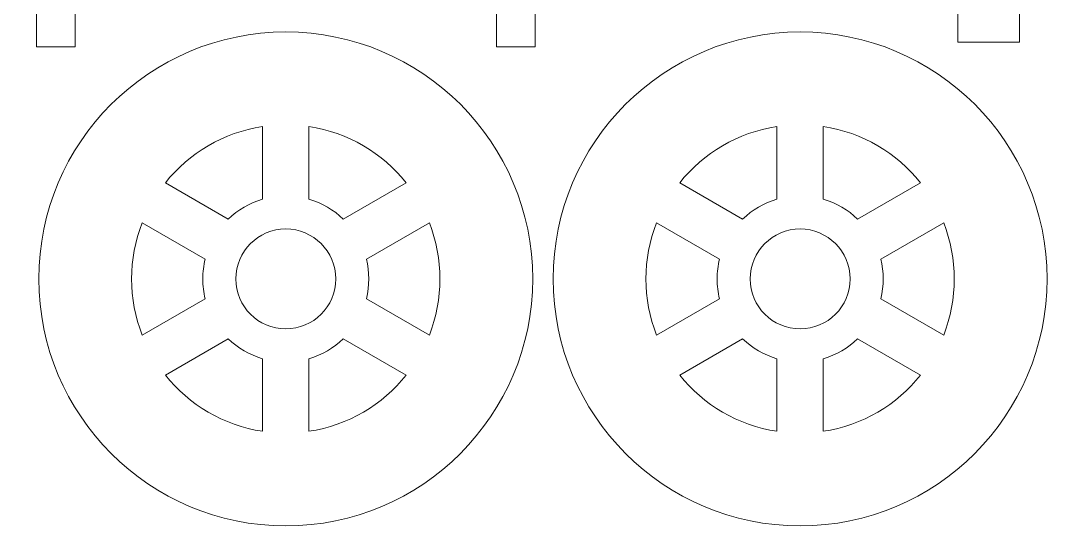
# Model space of a CAD drawing. Header units: centimetres. Extents: x -47.5 to 47.5, y -14.5 to 14.5.
# Drawn here: x -9.4 to -2.49, y -7.47 to -4.06 of the extents above; entities that cross this region are included whole.
import ezdxf

# ---------------------------------------------------------------- set-up
doc = ezdxf.new("R2010")
doc.units = ezdxf.units.CM
doc.header["$MEASUREMENT"] = 0
doc.layers.add('Camada 1', color=7, linetype='Continuous')

msp = doc.modelspace()

# ---------------------------------------------------------------- linework, layer by layer
at = {"layer": 'Camada 1', "color": 6, "lineweight": 9}
msp.add_open_spline([(-9.2, 0.4919), (-9.2, 0.4919), (9.2, 0.4919), (9.2, 0.4919), (9.2, 0.4919), (9.365, 0.4919), (9.5, 0.3569), (9.5, 0.1919), (9.5, 0.1919), (9.5, 0.1919), (9.5, -14.2), (9.5, -14.2), (9.5, -14.2), (9.5, -14.365), (9.365, -14.5), (9.2, -14.5), (9.2, -14.5), (9.2, -14.5), (-9.2, -14.5), (-9.2, -14.5), (-9.2, -14.5), (-9.365, -14.5), (-9.5, -14.365), (-9.5, -14.2), (-9.5, -14.2), (-9.5, -14.2), (-9.5, 0.1919), (-9.5, 0.1919), (-9.5, 0.1919), (-9.5, 0.3569), (-9.365, 0.4919), (-9.2, 0.4919)], degree=3, knots=[0, 0, 0, 0, 0.1111111, 0.1111111, 0.1111111, 0.1111111, 0.2222222, 0.2222222, 0.2222222, 0.2222222, 0.3333333, 0.3333333, 0.3333333, 0.3333333, 0.4444444, 0.4444444, 0.4444444, 0.4444444, 0.5555556, 0.5555556, 0.5555556, 0.5555556, 0.6666667, 0.6666667, 0.6666667, 0.6666667, 0.7777778, 0.7777778, 0.7777778, 0.7777778, 1, 1, 1, 1], dxfattribs=at)
at = {"layer": 'Camada 1', "lineweight": 9}
for points, knots in [([(-6.25345, -4.23285), (-6.25345, -4.23285), (-5.99843, -4.23285), (-5.99843, -4.23285), (-5.99843, -4.23285), (-5.99843, -4.23285), (-5.99843, -3.63776), (-5.99843, -3.63776), (-5.99843, -3.63776), (-5.99843, -3.63776), (-6.25345, -3.63776), (-6.25345, -3.63776), (-6.25345, -3.63776), (-6.25345, -3.63776), (-6.25345, -3.29772), (-6.25345, -3.29772), (-6.25345, -3.29772), (-6.25345, -3.29772), (-5.99843, -3.29772), (-5.99843, -3.29772), (-5.99843, -3.29772), (-5.99843, -3.29772), (-5.99843, -2.70263), (-5.99843, -2.70263), (-5.99843, -2.70263), (-5.99843, -2.70263), (-6.25345, -2.70263), (-6.25345, -2.70263), (-6.25345, -2.70263), (-6.25345, -2.70263), (-6.25345, -2.95768), (-6.25345, -2.95768), (-6.25345, -2.95768), (-6.25345, -2.95768), (-9.03842, -2.95768), (-9.03842, -2.95768), (-9.03842, -2.95768), (-9.03842, -2.95768), (-9.03842, -2.70263), (-9.03842, -2.70263), (-9.03842, -2.70263), (-9.03842, -2.70263), (-9.29345, -2.70263), (-9.29345, -2.70263), (-9.29345, -2.70263), (-9.29345, -2.70263), (-9.29345, -3.29772), (-9.29345, -3.29772), (-9.29345, -3.29772), (-9.29345, -3.29772), (-9.03842, -3.29772), (-9.03842, -3.29772), (-9.03842, -3.29772), (-9.03842, -3.29772), (-9.03842, -3.63776), (-9.03842, -3.63776), (-9.03842, -3.63776), (-9.03842, -3.63776), (-9.29345, -3.63776), (-9.29345, -3.63776), (-9.29345, -3.63776), (-9.29345, -3.63776), (-9.29345, -4.23285), (-9.29345, -4.23285), (-9.29345, -4.23285), (-9.29345, -4.23285), (-9.03842, -4.23285), (-9.03842, -4.23285), (-9.03842, -4.23285), (-9.03842, -4.23285), (-9.03842, -3.9778), (-9.03842, -3.9778), (-9.03842, -3.9778), (-9.03842, -3.9778), (-6.25345, -3.9778), (-6.25345, -3.9778), (-6.25345, -3.9778), (-6.25345, -3.9778), (-6.25345, -4.23285), (-6.25345, -4.23285)], [0, 0, 0, 0, 0.047619, 0.047619, 0.047619, 0.047619, 0.0952381, 0.0952381, 0.0952381, 0.0952381, 0.1428571, 0.1428571, 0.1428571, 0.1428571, 0.1904762, 0.1904762, 0.1904762, 0.1904762, 0.2380952, 0.2380952, 0.2380952, 0.2380952, 0.2857143, 0.2857143, 0.2857143, 0.2857143, 0.3333333, 0.3333333, 0.3333333, 0.3333333, 0.3809524, 0.3809524, 0.3809524, 0.3809524, 0.4285714, 0.4285714, 0.4285714, 0.4285714, 0.4761905, 0.4761905, 0.4761905, 0.4761905, 0.5238095, 0.5238095, 0.5238095, 0.5238095, 0.5714286, 0.5714286, 0.5714286, 0.5714286, 0.6190476, 0.6190476, 0.6190476, 0.6190476, 0.6666667, 0.6666667, 0.6666667, 0.6666667, 0.7142857, 0.7142857, 0.7142857, 0.7142857, 0.7619048, 0.7619048, 0.7619048, 0.7619048, 0.8095238, 0.8095238, 0.8095238, 0.8095238, 0.8571429, 0.8571429, 0.8571429, 0.8571429, 0.9047619, 0.9047619, 0.9047619, 0.9047619, 1, 1, 1, 1]), ([(-3.76852, -3.47595), (-3.76852, -3.47595), (-4.02348, -3.47595), (-4.02348, -3.47595), (-4.02348, -3.47595), (-4.02348, -3.47595), (-4.02348, -3.71228), (-4.02348, -3.71228), (-4.02348, -3.71228), (-4.02348, -3.71228), (-3.76852, -3.71228), (-3.76852, -3.71228), (-3.76852, -3.71228), (-3.76852, -3.71228), (-3.76852, -3.94858), (-3.76852, -3.94858), (-3.76852, -3.94858), (-3.76852, -3.94858), (-3.20346, -3.94858), (-3.20346, -3.94858), (-3.20346, -3.94858), (-3.20346, -3.94858), (-3.20346, -4.20355), (-3.20346, -4.20355), (-3.20346, -4.20355), (-3.20346, -4.20355), (-2.79553, -4.20355), (-2.79553, -4.20355), (-2.79553, -4.20355), (-2.79553, -4.20355), (-2.79553, -3.94858), (-2.79553, -3.94858), (-2.79553, -3.94858), (-2.79553, -3.94858), (-1.2684, -3.94858), (-1.2684, -3.94858), (-1.2684, -3.94858), (-1.2684, -3.94858), (-1.2684, -3.31315), (-1.2684, -3.31315), (-1.2684, -3.31315), (-1.2684, -3.31315), (-1.50244, -3.41428), (-1.50244, -3.41428), (-1.50244, -3.41428), (-1.50244, -3.41428), (-1.63875, -3.09887), (-1.63875, -3.09887), (-1.63875, -3.09887), (-1.63875, -3.09887), (-1.4047, -2.99773), (-1.4047, -2.99773), (-1.4047, -2.99773), (-1.4047, -2.99773), (-1.50585, -2.76369), (-1.50585, -2.76369), (-1.50585, -2.76369), (-1.50585, -2.76369), (-1.73989, -2.86483), (-1.73989, -2.86483), (-1.73989, -2.86483), (-1.73989, -2.86483), (-1.79734, -2.73192), (-1.79734, -2.73192), (-1.79734, -2.73192), (-1.79734, -2.73192), (-2.18174, -2.8063), (-2.18174, -2.8063), (-2.18174, -2.8063), (-2.18174, -2.8063), (-2.08633, -3.29938), (-2.08633, -3.29938), (-2.08633, -3.29938), (-2.08633, -3.29938), (-2.33665, -3.34782), (-2.33665, -3.34782), (-2.33665, -3.34782), (-2.33665, -3.34782), (-2.43206, -2.85474), (-2.43206, -2.85474), (-2.43206, -2.85474), (-2.43206, -2.85474), (-3.28766, -3.0203), (-3.28766, -3.0203), (-3.28766, -3.0203), (-3.28766, -3.0203), (-3.07911, -3.45198), (-3.07911, -3.45198), (-3.07911, -3.45198), (-3.07911, -3.45198), (-3.30869, -3.56289), (-3.30869, -3.56289), (-3.30869, -3.56289), (-3.30869, -3.56289), (-3.5266, -3.11183), (-3.5266, -3.11183), (-3.5266, -3.11183), (-3.5266, -3.11183), (-3.76852, -3.23965), (-3.76852, -3.23965), (-3.76852, -3.23965), (-3.76852, -3.23965), (-3.76852, -3.47595), (-3.76852, -3.47595)], [0, 0, 0, 0, 0.037037, 0.037037, 0.037037, 0.037037, 0.0740741, 0.0740741, 0.0740741, 0.0740741, 0.1111111, 0.1111111, 0.1111111, 0.1111111, 0.1481481, 0.1481481, 0.1481481, 0.1481481, 0.1851852, 0.1851852, 0.1851852, 0.1851852, 0.2222222, 0.2222222, 0.2222222, 0.2222222, 0.2592593, 0.2592593, 0.2592593, 0.2592593, 0.2962963, 0.2962963, 0.2962963, 0.2962963, 0.3333333, 0.3333333, 0.3333333, 0.3333333, 0.3703704, 0.3703704, 0.3703704, 0.3703704, 0.4074074, 0.4074074, 0.4074074, 0.4074074, 0.4444444, 0.4444444, 0.4444444, 0.4444444, 0.4814815, 0.4814815, 0.4814815, 0.4814815, 0.5185185, 0.5185185, 0.5185185, 0.5185185, 0.5555556, 0.5555556, 0.5555556, 0.5555556, 0.5925926, 0.5925926, 0.5925926, 0.5925926, 0.6296296, 0.6296296, 0.6296296, 0.6296296, 0.6666667, 0.6666667, 0.6666667, 0.6666667, 0.7037037, 0.7037037, 0.7037037, 0.7037037, 0.7407407, 0.7407407, 0.7407407, 0.7407407, 0.7777778, 0.7777778, 0.7777778, 0.7777778, 0.8148148, 0.8148148, 0.8148148, 0.8148148, 0.8518519, 0.8518519, 0.8518519, 0.8518519, 0.8888889, 0.8888889, 0.8888889, 0.8888889, 0.9259259, 0.9259259, 0.9259259, 0.9259259, 1, 1, 1, 1]), ([(-9.27817, -5.76774), (-9.27817, -4.86628), (-8.54739, -4.1355), (-7.64593, -4.1355), (-7.64593, -4.1355), (-6.74447, -4.1355), (-6.0137, -4.86628), (-6.0137, -5.76774), (-6.0137, -5.76774), (-6.0137, -6.6692), (-6.74447, -7.39997), (-7.64593, -7.39997), (-7.64593, -7.39997), (-8.54739, -7.39997), (-9.27817, -6.6692), (-9.27817, -5.76774)], [0, 0, 0, 0, 0.2, 0.2, 0.2, 0.2, 0.4, 0.4, 0.4, 0.4, 0.6, 0.6, 0.6, 0.6, 1, 1, 1, 1]), ([(-5.87817, -5.76774), (-5.87817, -4.86628), (-5.14739, -4.1355), (-4.24593, -4.1355), (-4.24593, -4.1355), (-3.34447, -4.1355), (-2.6137, -4.86628), (-2.6137, -5.76774), (-2.6137, -5.76774), (-2.6137, -6.6692), (-3.34447, -7.39997), (-4.24593, -7.39997), (-4.24593, -7.39997), (-5.14739, -7.39997), (-5.87817, -6.6692), (-5.87817, -5.76774)], [0, 0, 0, 0, 0.2, 0.2, 0.2, 0.2, 0.4, 0.4, 0.4, 0.4, 0.6, 0.6, 0.6, 0.6, 1, 1, 1, 1])]:
    msp.add_open_spline(points, degree=3, knots=knots, dxfattribs=at)
at = {"layer": 'Camada 1', "color": 114, "lineweight": 9}
for points, knots in [([(-8.02589, -5.37168), (-7.96281, -5.31113), (-7.88527, -5.26553), (-7.79897, -5.24053), (-7.79897, -5.24053), (-7.79897, -5.24053), (-7.79897, -4.76034), (-7.79897, -4.76034), (-7.79897, -4.76034), (-8.05808, -4.79938), (-8.2852, -4.93602), (-8.44173, -5.1316), (-8.44173, -5.1316), (-8.44173, -5.1316), (-8.02589, -5.37168), (-8.02589, -5.37168)], [0, 0, 0, 0, 0.2, 0.2, 0.2, 0.2, 0.4, 0.4, 0.4, 0.4, 0.6, 0.6, 0.6, 0.6, 1, 1, 1, 1]), ([(-7.49292, -5.24053), (-7.40663, -5.26553), (-7.32909, -5.31114), (-7.26599, -5.37168), (-7.26599, -5.37168), (-7.26599, -5.37168), (-6.85015, -5.1316), (-6.85015, -5.1316), (-6.85015, -5.1316), (-7.0067, -4.93602), (-7.23381, -4.79937), (-7.49292, -4.76034), (-7.49292, -4.76034), (-7.49292, -4.76034), (-7.49292, -5.24053), (-7.49292, -5.24053)], [0, 0, 0, 0, 0.2, 0.2, 0.2, 0.2, 0.4, 0.4, 0.4, 0.4, 0.6, 0.6, 0.6, 0.6, 1, 1, 1, 1]), ([(-4.62589, -5.37168), (-4.56281, -5.31113), (-4.48527, -5.26553), (-4.39897, -5.24053), (-4.39897, -5.24053), (-4.39897, -5.24053), (-4.39897, -4.76034), (-4.39897, -4.76034), (-4.39897, -4.76034), (-4.65808, -4.79938), (-4.8852, -4.93602), (-5.04173, -5.1316), (-5.04173, -5.1316), (-5.04173, -5.1316), (-4.62589, -5.37168), (-4.62589, -5.37168)], [0, 0, 0, 0, 0.2, 0.2, 0.2, 0.2, 0.4, 0.4, 0.4, 0.4, 0.6, 0.6, 0.6, 0.6, 1, 1, 1, 1]), ([(-4.09292, -5.24053), (-4.00663, -5.26553), (-3.92909, -5.31114), (-3.86599, -5.37168), (-3.86599, -5.37168), (-3.86599, -5.37168), (-3.45015, -5.1316), (-3.45015, -5.1316), (-3.45015, -5.1316), (-3.6067, -4.93602), (-3.83381, -4.79937), (-4.09292, -4.76034), (-4.09292, -4.76034), (-4.09292, -4.76034), (-4.09292, -5.24053), (-4.09292, -5.24053)], [0, 0, 0, 0, 0.2, 0.2, 0.2, 0.2, 0.4, 0.4, 0.4, 0.4, 0.6, 0.6, 0.6, 0.6, 1, 1, 1, 1]), ([(-8.19479, -5.76774), (-8.19479, -5.72255), (-8.18929, -5.67868), (-8.179, -5.63667), (-8.179, -5.63667), (-8.179, -5.63667), (-8.595, -5.3965), (-8.595, -5.3965), (-8.595, -5.3965), (-8.68806, -5.63424), (-8.6881, -5.90125), (-8.595, -6.13898), (-8.595, -6.13898), (-8.595, -6.13898), (-8.179, -5.89881), (-8.179, -5.89881), (-8.179, -5.89881), (-8.18929, -5.8568), (-8.19479, -5.81292), (-8.19479, -5.76774)], [0, 0, 0, 0, 0.1666667, 0.1666667, 0.1666667, 0.1666667, 0.3333333, 0.3333333, 0.3333333, 0.3333333, 0.5, 0.5, 0.5, 0.5, 0.6666667, 0.6666667, 0.6666667, 0.6666667, 1, 1, 1, 1]), ([(-7.97607, -5.76774), (-7.97607, -5.58541), (-7.82827, -5.43761), (-7.64594, -5.43761), (-7.64594, -5.43761), (-7.46362, -5.43761), (-7.31582, -5.58541), (-7.31582, -5.76774), (-7.31582, -5.76774), (-7.31582, -5.95007), (-7.46362, -6.09787), (-7.64594, -6.09787), (-7.64594, -6.09787), (-7.82827, -6.09787), (-7.97607, -5.95007), (-7.97607, -5.76774)], [0, 0, 0, 0, 0.2, 0.2, 0.2, 0.2, 0.4, 0.4, 0.4, 0.4, 0.6, 0.6, 0.6, 0.6, 1, 1, 1, 1]), ([(-7.11288, -5.63667), (-7.09183, -5.72264), (-7.09183, -5.81283), (-7.11288, -5.89881), (-7.11288, -5.89881), (-7.11288, -5.89881), (-6.69689, -6.13898), (-6.69689, -6.13898), (-6.69689, -6.13898), (-6.6038, -5.90122), (-6.60381, -5.63426), (-6.69689, -5.3965), (-6.69689, -5.3965), (-6.69689, -5.3965), (-7.11288, -5.63667), (-7.11288, -5.63667)], [0, 0, 0, 0, 0.2, 0.2, 0.2, 0.2, 0.4, 0.4, 0.4, 0.4, 0.6, 0.6, 0.6, 0.6, 1, 1, 1, 1]), ([(-4.79479, -5.76774), (-4.79479, -5.72255), (-4.78929, -5.67868), (-4.779, -5.63667), (-4.779, -5.63667), (-4.779, -5.63667), (-5.195, -5.3965), (-5.195, -5.3965), (-5.195, -5.3965), (-5.28806, -5.63424), (-5.2881, -5.90125), (-5.195, -6.13898), (-5.195, -6.13898), (-5.195, -6.13898), (-4.779, -5.89881), (-4.779, -5.89881), (-4.779, -5.89881), (-4.78929, -5.8568), (-4.79479, -5.81292), (-4.79479, -5.76774)], [0, 0, 0, 0, 0.1666667, 0.1666667, 0.1666667, 0.1666667, 0.3333333, 0.3333333, 0.3333333, 0.3333333, 0.5, 0.5, 0.5, 0.5, 0.6666667, 0.6666667, 0.6666667, 0.6666667, 1, 1, 1, 1]), ([(-4.57607, -5.76774), (-4.57607, -5.58541), (-4.42827, -5.43761), (-4.24594, -5.43761), (-4.24594, -5.43761), (-4.06362, -5.43761), (-3.91582, -5.58541), (-3.91582, -5.76774), (-3.91582, -5.76774), (-3.91582, -5.95007), (-4.06362, -6.09787), (-4.24594, -6.09787), (-4.24594, -6.09787), (-4.42827, -6.09787), (-4.57607, -5.95007), (-4.57607, -5.76774)], [0, 0, 0, 0, 0.2, 0.2, 0.2, 0.2, 0.4, 0.4, 0.4, 0.4, 0.6, 0.6, 0.6, 0.6, 1, 1, 1, 1]), ([(-3.71288, -5.63667), (-3.69183, -5.72264), (-3.69183, -5.81283), (-3.71288, -5.89881), (-3.71288, -5.89881), (-3.71288, -5.89881), (-3.29689, -6.13898), (-3.29689, -6.13898), (-3.29689, -6.13898), (-3.2038, -5.90122), (-3.20381, -5.63426), (-3.29689, -5.3965), (-3.29689, -5.3965), (-3.29689, -5.3965), (-3.71288, -5.63667), (-3.71288, -5.63667)], [0, 0, 0, 0, 0.2, 0.2, 0.2, 0.2, 0.4, 0.4, 0.4, 0.4, 0.6, 0.6, 0.6, 0.6, 1, 1, 1, 1]), ([(-7.79897, -6.29494), (-7.88527, -6.26994), (-7.9628, -6.22434), (-8.02589, -6.1638), (-8.02589, -6.1638), (-8.02589, -6.1638), (-8.44172, -6.40387), (-8.44172, -6.40387), (-8.44172, -6.40387), (-8.28517, -6.59943), (-8.05808, -6.73609), (-7.79897, -6.77511), (-7.79897, -6.77511), (-7.79897, -6.77511), (-7.79897, -6.29494), (-7.79897, -6.29494)], [0, 0, 0, 0, 0.2, 0.2, 0.2, 0.2, 0.4, 0.4, 0.4, 0.4, 0.6, 0.6, 0.6, 0.6, 1, 1, 1, 1]), ([(-7.26599, -6.1638), (-7.32909, -6.22434), (-7.40662, -6.26994), (-7.49292, -6.29494), (-7.49292, -6.29494), (-7.49292, -6.29494), (-7.49292, -6.77511), (-7.49292, -6.77511), (-7.49292, -6.77511), (-7.23382, -6.73607), (-7.0067, -6.59945), (-6.85017, -6.40387), (-6.85017, -6.40387), (-6.85017, -6.40387), (-7.26599, -6.1638), (-7.26599, -6.1638)], [0, 0, 0, 0, 0.2, 0.2, 0.2, 0.2, 0.4, 0.4, 0.4, 0.4, 0.6, 0.6, 0.6, 0.6, 1, 1, 1, 1]), ([(-4.39897, -6.29494), (-4.48527, -6.26994), (-4.5628, -6.22434), (-4.62589, -6.1638), (-4.62589, -6.1638), (-4.62589, -6.1638), (-5.04172, -6.40387), (-5.04172, -6.40387), (-5.04172, -6.40387), (-4.88517, -6.59943), (-4.65808, -6.73609), (-4.39897, -6.77511), (-4.39897, -6.77511), (-4.39897, -6.77511), (-4.39897, -6.29494), (-4.39897, -6.29494)], [0, 0, 0, 0, 0.2, 0.2, 0.2, 0.2, 0.4, 0.4, 0.4, 0.4, 0.6, 0.6, 0.6, 0.6, 1, 1, 1, 1]), ([(-3.86599, -6.1638), (-3.92909, -6.22434), (-4.00662, -6.26994), (-4.09292, -6.29494), (-4.09292, -6.29494), (-4.09292, -6.29494), (-4.09292, -6.77511), (-4.09292, -6.77511), (-4.09292, -6.77511), (-3.83382, -6.73607), (-3.6067, -6.59945), (-3.45017, -6.40387), (-3.45017, -6.40387), (-3.45017, -6.40387), (-3.86599, -6.1638), (-3.86599, -6.1638)], [0, 0, 0, 0, 0.2, 0.2, 0.2, 0.2, 0.4, 0.4, 0.4, 0.4, 0.6, 0.6, 0.6, 0.6, 1, 1, 1, 1])]:
    msp.add_open_spline(points, degree=3, knots=knots, dxfattribs=at)

doc.saveas('drawing.dxf')
